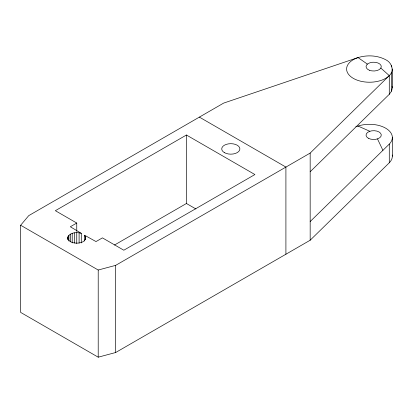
<?xml version="1.0" encoding="UTF-8"?>
<svg xmlns="http://www.w3.org/2000/svg" width="413" height="413" viewBox="0 0 413 413"><rect width="100%" height="100%" fill="white"/><g stroke="black" fill="none" stroke-linecap="round" stroke-linejoin="round"><path stroke-width="0.62" d="M310.168 240.227L310.168 153.078L389.283 75.625C394.802 70.762 391.674 62.44 385.649 59.684C377.219 55.249 367.069 54.867 358.04 57.583L223.634 103.105L28.74 215.632L20.65 225.245L20.65 312.404L98.211 357.183L115.671 352.516L310.168 240.227L389.283 162.784A22.875 13.206 0 0 0 392.262 155.03M389.283 162.784L389.283 144.106A22.875 13.206 0 0 0 385.649 128.164A22.875 13.206 0 0 0 358.04 126.068L355.836 126.812M310.168 171.756L389.283 94.303L389.283 75.625L380.848 68.078M389.283 94.303L391.57 91.118L391.57 72.44M391.57 66.891L391.57 65.605M392.35 156.181L392.35 137.503M391.57 91.118L392.35 87.701L392.35 69.023M67.67 239.148C67.448 232.571 76.544 231.745 81.289 233.33L81.289 242.932M310.168 221.549L389.283 144.106M84.613 241.011L84.613 235.25L96.007 241.574L102.429 237.873L123.823 250.221L254.904 174.544L186.433 135.015L55.352 210.692L76.751 223.046L76.751 231.368M76.751 223.046L70.329 226.752L81.289 233.33M114.478 245.038L186.433 203.495L195.896 208.957M310.168 153.078L115.671 265.358L98.211 270.025L20.65 225.245M358.04 126.068L369.852 131.277M199.376 117.116L285.91 167.074L285.91 254.232M367.379 64.113L358.04 57.583A22.87 13.206 0 0 0 353.306 78.362A22.87 13.206 0 0 0 389.289 75.625M84.613 235.25C89.926 244.45 68.816 245.983 67.67 237.873M377.477 138.902L382.913 150.342M392.092 86.565L392.35 87.701M186.433 135.015L186.433 203.495M115.671 265.358L115.671 352.516M98.211 270.025L98.211 357.183M85.517 236.515L85.517 239.716M79.1 232.808L79.1 243.045M76.751 232.627L76.751 243.51M74.402 232.808L74.402 243.045M72.213 233.33L72.213 242.932M70.329 234.166L70.329 241.842M68.888 235.25L68.888 241.011M67.98 236.515L67.98 239.716M224.393 152.629A9.076 5.24 0 0 0 239.581 150.28A9.076 5.24 0 0 0 228.461 143.858A9.076 5.24 0 0 0 224.393 152.629M368.272 138.2A7.625 4.404 0 0 0 381.029 136.228A7.625 4.404 0 0 0 371.69 130.833A7.625 4.404 0 0 0 368.272 138.2M369.341 70.231A7.625 4.404 0 0 0 381.261 66.952A7.625 4.404 0 0 0 370.378 62.631A7.625 4.404 0 0 0 369.341 70.231"/></g></svg>
